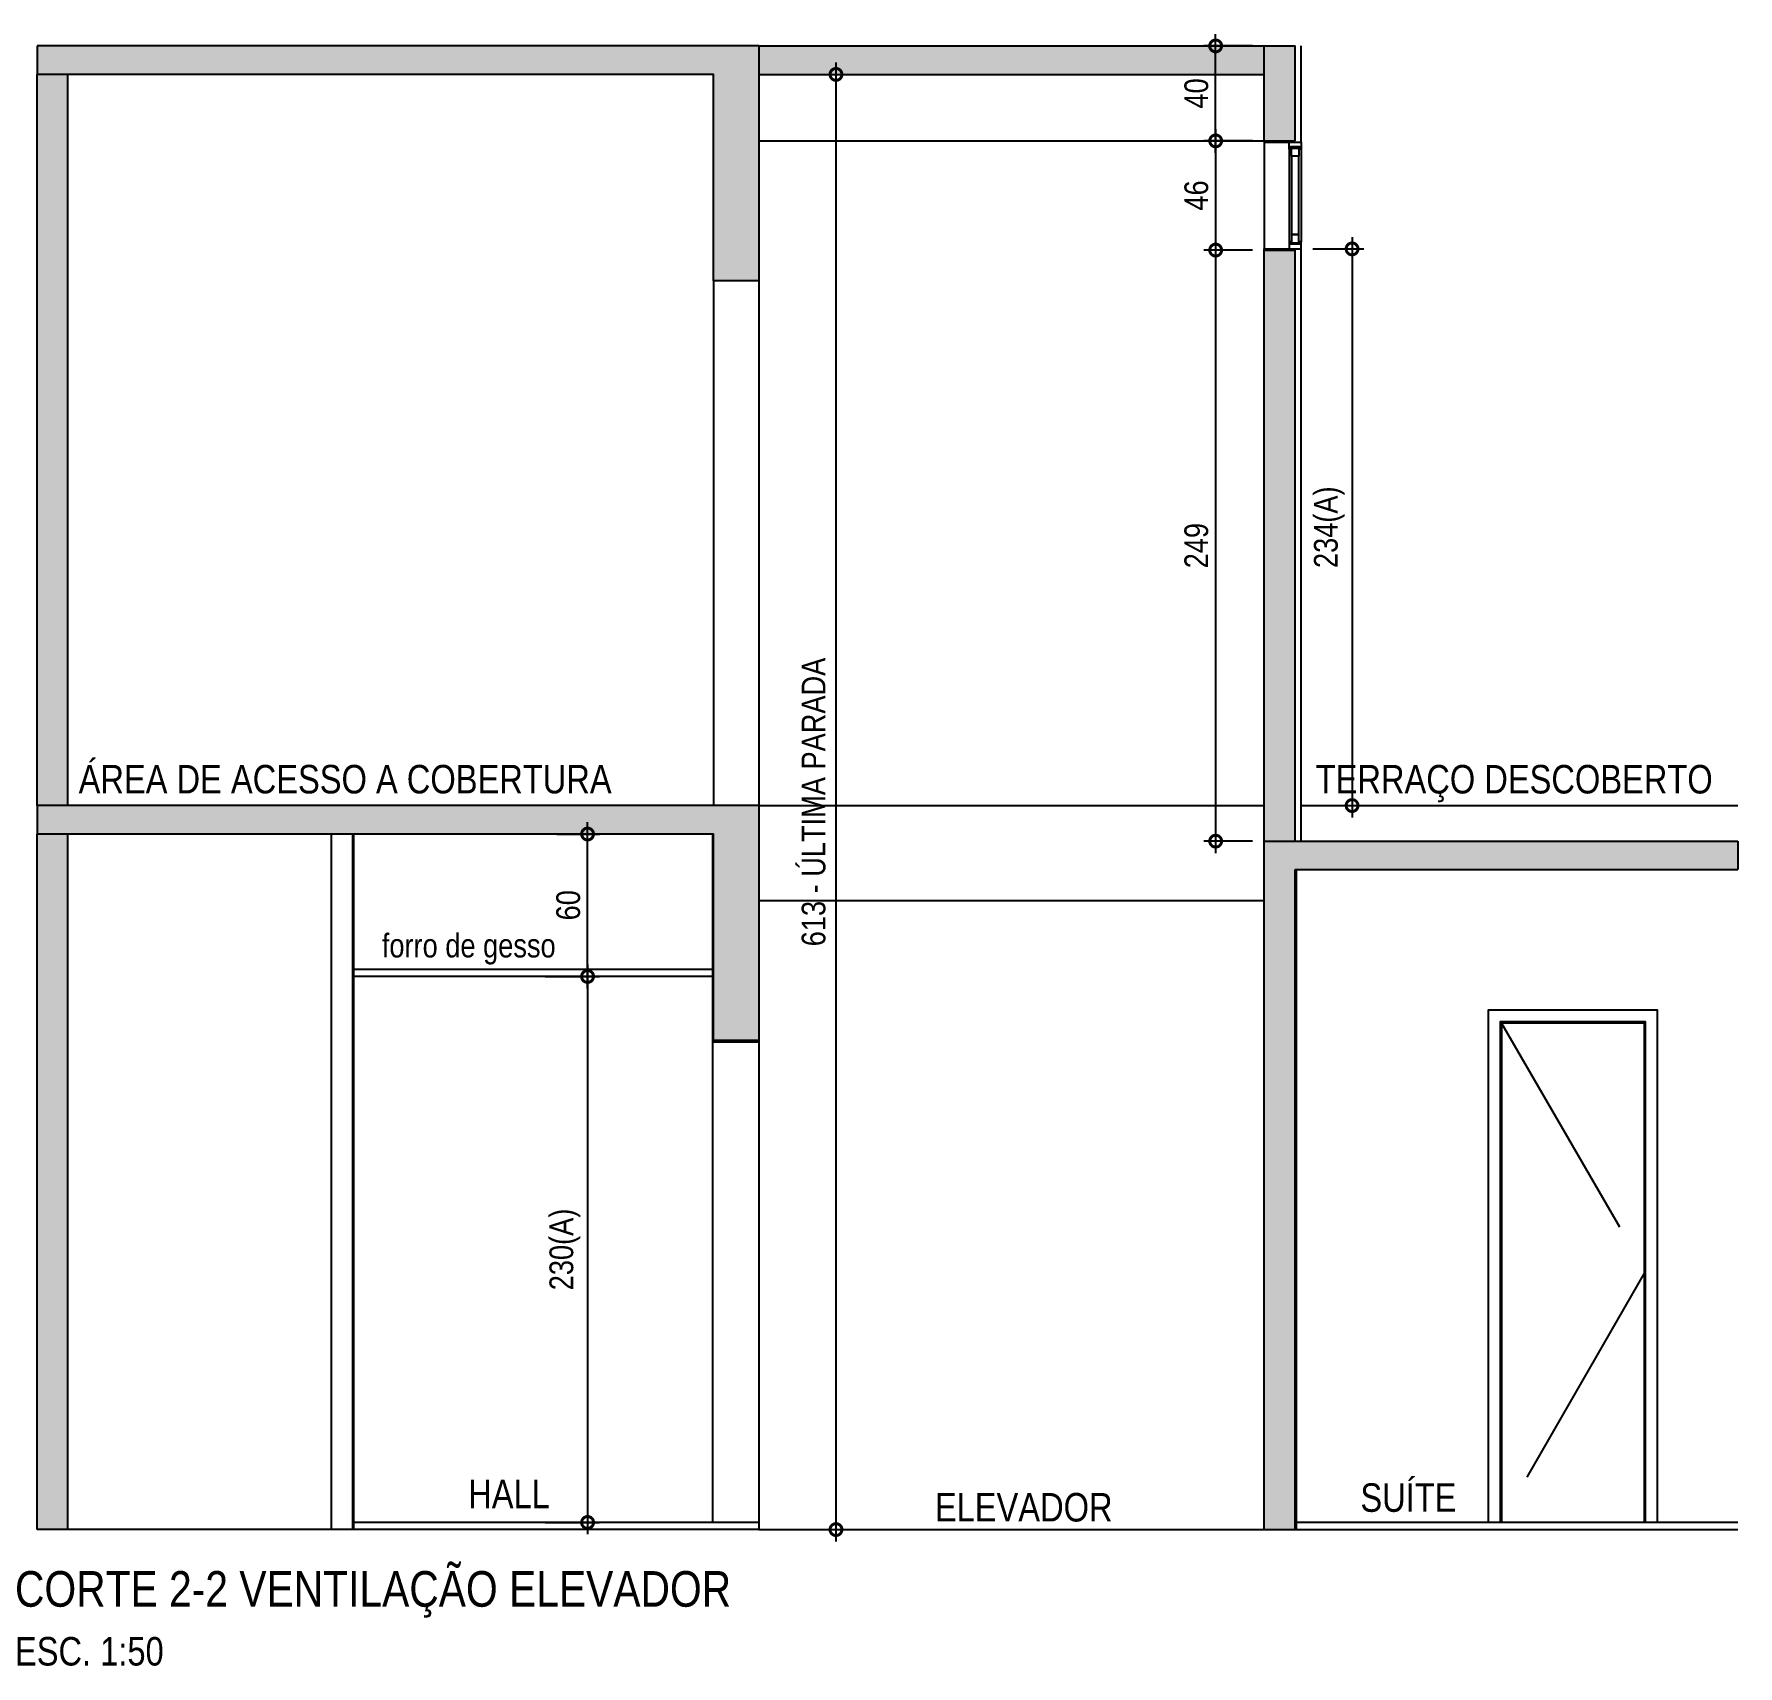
# Model space of a CAD drawing. Header units: metres. Extents: x -40 to 570, y -25 to 184.
# Drawn here: x -5.18 to 2, y -20.87 to -14 of the extents above; entities that cross this region are included whole.
import ezdxf
from ezdxf.enums import TextEntityAlignment as Align

# ---------------------------------------------------------------- set-up
doc = ezdxf.new("R2010")
doc.units = ezdxf.units.M
doc.linetypes.add('DASHEDX2', pattern=[1.5, 1, -0.5])
for name, color, linetype in [('ARQ-ALV ACAB', 4, 'Continuous'), ('ARQ-ALV OSSO', 5, 'Continuous'), ('ARQ-AUX', 7, 'Continuous'), ('ARQ-AUX1', 1, 'Continuous'), ('ARQ-CAX', 1, 'Continuous'), ('ARQ-CAX @ 1', 1, 'Continuous'), ('ARQ-DIM', 2, 'Continuous'), ('ARQ-PRJ', 7, 'DASHEDX2'), ('ARQ-TXT', 2, 'Continuous'), ('ES-CORTE', 2, 'Continuous')]:
    doc.layers.add(name, color=color, linetype=linetype)
doc.styles.add('Adesa', font='ARIALN.TTF')
doc.styles.add('M50', font='ARIALN.TTF', dxfattribs={"height": 0.15})
doc.dimstyles.new('ADESA 1-0050', dxfattribs={"dimtxt": 0.1, "dimasz": 0.1, "dimexe": 0.05, "dimexo": 0.05, "dimgap": 0.03, "dimtad": 1, "dimdec": 1, "dimlfac": 100, "dimzin": 12, "dimtxsty": 'Adesa', "dimblk": 'DOTSMALL', "dimcen": 1, "dimdle": 0.05, "dimclrd": 1, "dimclre": 1, "dimclrt": 256, "dimazin": 3, "dimtm": 1e-09, "dimtfac": 1, "dimtdec": 1, "dimtmove": 1, "dimatfit": 0, "dimldrblk": 'DOTSMALL', "dimfxl": 0.8, "dimtvp": 2, "dimtolj": 1, "dimtzin": 0, "dimarcsym": 0})

# ---------------------------------------------------------------- blocks, each defined once
blk = doc.blocks.new('*U663')
at = {"color": 0, "linetype": 'ByBlock', "ltscale": 0.5}
for points in [[(0.02, -0.045), (0.02, -0.045), (0.02, -0.045), (0.02, -0.045), (0.02, -0.045), (0.02, -0.045), (0.02, -0.045), (0.02, -0.045), (0.02, -0.045), (0.03, -0.045), (0.03, -0.05), (0, -0.05), (0, 0), (0.03, 0), (0.03, -0.005), (0.02, -0.005), (0.02, -0.045)], [(0.43, -0.045), (0.43, -0.045), (0.43, -0.045), (0.43, -0.045), (0.43, -0.045), (0.43, -0.045), (0.43, -0.045), (0.43, -0.045), (0.43, -0.045), (0.42, -0.045), (0.42, -0.05), (0.45, -0.05), (0.45, 0), (0.42, 0), (0.42, -0.005), (0.43, -0.005), (0.43, -0.045)], [(0.025, -0.01), (0.06, -0.01), (0.06, -0.04), (0.025, -0.04)], [(0.425, -0.01), (0.39, -0.01), (0.39, -0.04), (0.425, -0.04)]]:
    blk.add_lwpolyline(points, close=True, dxfattribs=at)
at = {"color": 8, "linetype": 'ByBlock', "ltscale": 0.5}
for points in [[(0.42, 0), (0.03, 0)], [(0.42, -0.05), (0.03, -0.05)]]:
    blk.add_lwpolyline(points, dxfattribs=at)
at = {"color": 7, "linetype": 'ByBlock', "ltscale": 0.5}
blk.add_lwpolyline([(0.39, -0.01), (0.39, -0.04), (0.06, -0.04), (0.06, -0.01)], close=True, dxfattribs=at)
blk = doc.blocks.new('*U665')
for points in [[(0, 0), (0, 2.16), (-0.71, 2.16), (-0.71, 0)], [(-0.05, 0), (-0.05, 2.11), (-0.66, 2.11), (-0.66, 0)], [(-0.055, 0), (-0.055, 2.105), (-0.655, 2.105), (-0.655, 0)]]:
    blk.add_lwpolyline(points)
at = {"layer": 'ARQ-PRJ'}
blk.add_lwpolyline([(-0.05, 2.11), (-0.66, 1.0575), (-0.05, 0)], dxfattribs=at)
blk = doc.blocks.new('_DotSmall')
at = {"color": 0, "linetype": 'ByBlock', "const_width": 0.5}
blk.add_lwpolyline([(-0.0625, 0, 1), (0.0625, 0, 1)], format="xyb", close=True, dxfattribs=at)
blk = doc.blocks.new('*D666')
at = {"layer": 'ARQ-DIM', "color": 1, "lineweight": -2, "transparency": 16777216}
for p, q in [((-0.205, -14.8565), (-0.205, -17.4465)), ((-0.05, -14.9065), (-0.255, -14.9065)), ((-0.05, -17.3965), (-0.255, -17.3965))]:
    blk.add_line(p, q, dxfattribs=at)
at = {"layer": 'Defpoints', "color": 0, "transparency": 16777216}
for p in [(0, -14.9065, 0), (-0.205, -17.3965), (0, -17.3965, 0)]:
    blk.add_point(p, dxfattribs=at)
at = {"layer": 'ARQ-DIM', "color": 1, "lineweight": -2, "transparency": 16777216, "xscale": 0.1, "yscale": 0.1, "zscale": 0.1}
for p, rotation in [((-0.205, -14.9065), 90), ((-0.205, -17.3965), 270)]:
    blk.add_blockref('_DotSmall', p, dxfattribs=dict(at, rotation=rotation))
at = {"layer": 'ARQ-DIM', "transparency": 16777216, "insert": (-0.286, -16.1515), "char_height": 0.1, "attachment_point": 5, "rotation": 90, "style": 'Adesa'}
blk.add_mtext('\\A1;249', dxfattribs=at)
blk = doc.blocks.new('*D667')
at = {"layer": 'ARQ-DIM', "color": 1, "lineweight": -2, "transparency": 16777216}
for p, q in [((-0.205, -14.3965), (-0.205, -14.9565)), ((-0.05, -14.4465), (-0.255, -14.4465)), ((-0.05, -14.9065), (-0.255, -14.9065))]:
    blk.add_line(p, q, dxfattribs=at)
at = {"layer": 'Defpoints', "color": 0, "transparency": 16777216}
for p in [(0, -14.4465, 0), (-0.205, -14.9065), (0, -14.9065, 0)]:
    blk.add_point(p, dxfattribs=at)
at = {"layer": 'ARQ-DIM', "color": 1, "lineweight": -2, "transparency": 16777216, "xscale": 0.1, "yscale": 0.1, "zscale": 0.1}
for p, rotation in [((-0.205, -14.4465), 90), ((-0.205, -14.9065), 270)]:
    blk.add_blockref('_DotSmall', p, dxfattribs=dict(at, rotation=rotation))
at = {"layer": 'ARQ-DIM', "transparency": 16777216, "insert": (-0.286, -14.6765), "char_height": 0.1, "attachment_point": 5, "rotation": 90, "style": 'Adesa'}
blk.add_mtext('\\A1;46', dxfattribs=at)
blk = doc.blocks.new('*D668')
at = {"layer": 'ARQ-DIM', "color": 1, "lineweight": -2, "transparency": 16777216}
for p, q in [((-0.05, -14.0465), (-0.255, -14.0465)), ((-0.205, -14.4965), (-0.205, -13.9965)), ((-0.05, -14.4465), (-0.255, -14.4465))]:
    blk.add_line(p, q, dxfattribs=at)
at = {"layer": 'Defpoints', "color": 0, "transparency": 16777216}
for p in [(-0.205, -14.0465), (0, -14.0465, 0), (0, -14.4465, 0)]:
    blk.add_point(p, dxfattribs=at)
at = {"layer": 'ARQ-DIM', "color": 1, "lineweight": -2, "transparency": 16777216, "xscale": 0.1, "yscale": 0.1, "zscale": 0.1}
for p, rotation in [((-0.205, -14.0465), 90), ((-0.205, -14.4465), 270)]:
    blk.add_blockref('_DotSmall', p, dxfattribs=dict(at, rotation=rotation))
at = {"layer": 'ARQ-DIM', "transparency": 16777216, "insert": (-0.286, -14.2465), "char_height": 0.1, "attachment_point": 5, "rotation": 90, "style": 'Adesa'}
blk.add_mtext('\\A1;40', dxfattribs=at)
blk = doc.blocks.new('*D669')
at = {"layer": 'ARQ-DIM', "color": 1, "lineweight": -2, "transparency": 16777216}
for p, q in [((-1.8044, -14.1165), (-1.8044, -20.3465)), ((-2.08, -14.1665), (-1.7544, -14.1665)), ((-2.08, -20.2965), (-1.7544, -20.2965))]:
    blk.add_line(p, q, dxfattribs=at)
at = {"layer": 'Defpoints', "color": 0, "transparency": 16777216}
for p in [(-2.13, -14.1665, 0), (-2.13, -20.2965, 0), (-1.8044, -20.2965)]:
    blk.add_point(p, dxfattribs=at)
at = {"layer": 'ARQ-DIM', "color": 1, "lineweight": -2, "transparency": 16777216, "xscale": 0.1, "yscale": 0.1, "zscale": 0.1}
for p, rotation in [((-1.8044, -14.1665), 90), ((-1.8044, -20.2965), 270)]:
    blk.add_blockref('_DotSmall', p, dxfattribs=dict(at, rotation=rotation))
at = {"layer": 'ARQ-DIM', "transparency": 16777216, "insert": (-1.8982, -17.2315), "char_height": 0.1, "attachment_point": 5, "rotation": 90, "style": 'Adesa'}
blk.add_mtext('\\A1;613 - ÚLTIMA PARADA', dxfattribs=at)
blk = doc.blocks.new('*D670')
at = {"layer": 'ARQ-DIM', "color": 1, "lineweight": -2, "transparency": 16777216}
for p, q in [((0.3697, -14.8515), (0.3697, -17.2965)), ((0.205, -14.9015), (0.4197, -14.9015)), ((0.2, -17.2465), (0.4197, -17.2465))]:
    blk.add_line(p, q, dxfattribs=at)
at = {"layer": 'Defpoints', "color": 0, "transparency": 16777216}
for p in [(0.155, -14.9015, 0), (0.15, -17.2465, 0), (0.3697, -17.2465)]:
    blk.add_point(p, dxfattribs=at)
at = {"layer": 'ARQ-DIM', "color": 1, "lineweight": -2, "transparency": 16777216, "xscale": 0.1, "yscale": 0.1, "zscale": 0.1}
for p, rotation in [((0.3697, -14.9015), 90), ((0.3697, -17.2465), 270)]:
    blk.add_blockref('_DotSmall', p, dxfattribs=dict(at, rotation=rotation))
at = {"layer": 'ARQ-DIM', "transparency": 16777216, "insert": (0.2741, -16.074), "char_height": 0.1, "attachment_point": 5, "rotation": 90, "style": 'Adesa'}
blk.add_mtext('\\A1;234(A)', dxfattribs=at)
blk = doc.blocks.new('*D721')
at = {"layer": 'ARQ-DIM', "color": 1, "lineweight": -2, "transparency": 16777216}
for p, q in [((-2.8508, -17.9165), (-2.8508, -20.3165)), ((-3.0301, -17.9665), (-2.8008, -17.9665)), ((-3.0301, -20.2665), (-2.8008, -20.2665))]:
    blk.add_line(p, q, dxfattribs=at)
at = {"layer": 'Defpoints', "color": 0, "transparency": 16777216}
for p in [(-3.0801, -17.9665, 0), (-3.0801, -20.2665, 0), (-2.8508, -20.2665)]:
    blk.add_point(p, dxfattribs=at)
at = {"layer": 'ARQ-DIM', "color": 1, "lineweight": -2, "transparency": 16777216, "xscale": 0.1, "yscale": 0.1, "zscale": 0.1}
for p, rotation in [((-2.8508, -17.9665), 90), ((-2.8508, -20.2665), 270)]:
    blk.add_blockref('_DotSmall', p, dxfattribs=dict(at, rotation=rotation))
at = {"layer": 'ARQ-DIM', "transparency": 16777216, "insert": (-2.9463, -19.1165), "char_height": 0.1, "attachment_point": 5, "rotation": 90, "style": 'Adesa'}
blk.add_mtext('\\A1;230(A)', dxfattribs=at)
blk = doc.blocks.new('*D722')
at = {"layer": 'ARQ-DIM', "color": 1, "lineweight": -2, "transparency": 16777216}
for p, q in [((-2.9801, -17.3665), (-2.8008, -17.3665)), ((-2.8508, -18.0165), (-2.8508, -17.3165)), ((-2.9801, -17.9665), (-2.8008, -17.9665))]:
    blk.add_line(p, q, dxfattribs=at)
at = {"layer": 'Defpoints', "color": 0, "transparency": 16777216}
for p in [(-3.0301, -17.3665, 0), (-2.8508, -17.3665), (-3.0301, -17.9665)]:
    blk.add_point(p, dxfattribs=at)
at = {"layer": 'ARQ-DIM', "color": 1, "lineweight": -2, "transparency": 16777216, "xscale": 0.1, "yscale": 0.1, "zscale": 0.1}
for p, rotation in [((-2.8508, -17.3665), 90), ((-2.8508, -17.9665), 270)]:
    blk.add_blockref('_DotSmall', p, dxfattribs=dict(at, rotation=rotation))
at = {"layer": 'ARQ-DIM', "transparency": 16777216, "insert": (-2.9318, -17.6665), "char_height": 0.1, "attachment_point": 5, "rotation": 90, "style": 'Adesa'}
blk.add_mtext('\\A1;60', dxfattribs=at)

msp = doc.modelspace()

# ---------------------------------------------------------------- hatches: boundary and pattern name
at = {"layer": 'ARQ-ALV ACAB'}
h = msp.add_hatch(color=8, dxfattribs=at)
h.dxf.hatch_style = 1
h.paths.add_polyline_path([(0, -14.1665), (0, -14.0465), (-2.13, -14.0465), (-2.13, -14.1665)])
h = msp.add_hatch(color=8, dxfattribs=at)
h.dxf.hatch_style = 1
h.paths.add_polyline_path([(-5.04, -14.1665), (-5.17, -14.1665), (-5.17, -17.2465), (-5.04, -17.2465)])
h = msp.add_hatch(color=8, dxfattribs=at)
h.dxf.hatch_style = 1
h.paths.add_polyline_path([(-5.04, -17.3665), (-5.17, -17.3665), (-5.17, -20.2965), (-5.04, -20.2965)])
at = {"layer": 'ARQ-AUX'}
h = msp.add_hatch(color=8, dxfattribs=at)
h.dxf.hatch_style = 1
h.paths.add_polyline_path([(-2.3202, -14.1665), (-2.3202, -15.0365), (-2.13, -15.0365), (-2.13, -14.0465), (-5.17, -14.0465), (-5.17, -14.1665)])
h = msp.add_hatch(color=8, dxfattribs=at)
h.dxf.hatch_style = 1
h.paths.add_polyline_path([(0, -14.4465), (0.13, -14.4465), (0.13, -14.0465), (0, -14.0465)])
h = msp.add_hatch(color=8, dxfattribs=at)
h.dxf.hatch_style = 1
h.paths.add_polyline_path([(0, -17.3965), (0.13, -17.3965), (0.13, -14.9065), (0, -14.9065)])
h = msp.add_hatch(color=8, dxfattribs=at)
h.dxf.hatch_style = 1
h.paths.add_polyline_path([(-5.17, -17.2465), (-5.17, -17.3665), (-2.3202, -17.3665), (-2.3202, -18.2365), (-2.13, -18.2365), (-2.13, -17.2465)])
h = msp.add_hatch(color=8, dxfattribs=at)
h.dxf.hatch_style = 1
h.paths.add_polyline_path([(0, -17.3965), (0, -20.2965), (0.13, -20.2965), (0.13, -17.5165), (1.9951, -17.5165), (1.9951, -17.3965)])

# ---------------------------------------------------------------- linework, layer by layer
at = {"layer": 'ARQ-ALV ACAB'}
for p, q in [((0.155, -14.4515, 0), (0.155, -14.0465, 0)), ((0.155, -17.3965, 0), (0.155, -14.9015, 0)), ((-3.835, -20.2965, 0), (-3.835, -17.3665, 0)), ((-2.13, -20.2665, 0), (-3.835, -20.2665, 0)), ((1.9951, -20.2665), (0.135, -20.2665))]:
    msp.add_line(p, q, dxfattribs=at)
at = {"layer": 'ARQ-ALV ACAB', "elevation": 0}
for points in [[(0, -14.4465), (0, -14.4515), (0.155, -14.4515)], [(0, -14.9065), (0, -14.9015), (0.155, -14.9015)], [(0.155, -17.2465), (1.9951, -17.2465)], [(-2.3252, -17.3665), (-2.3252, -18.2415), (-2.13, -18.2415)], [(-2.13, -18.2365), (-2.13, -18.2415)], [(-2.13, -20.2665), (-2.13, -20.2965)]]:
    msp.add_lwpolyline(points, dxfattribs=at)
at = {"layer": 'ARQ-ALV ACAB'}
msp.add_lwpolyline([(0.135, -20.2965), (0.135, -17.5165)], dxfattribs=at)
at = {"layer": 'ARQ-ALV OSSO'}
for p, q in [((-3.93, -20.2965), (-3.93, -17.3665)), ((-3.84, -20.2965, 0), (-3.84, -17.3665, 0))]:
    msp.add_line(p, q, dxfattribs=at)
at = {"layer": 'ARQ-ALV OSSO', "elevation": 0}
for points in [[(-2.3202, -15.0365), (-2.3202, -17.2465)], [(-2.13, -15.0365), (-2.13, -17.2465)]]:
    msp.add_lwpolyline(points, dxfattribs=at)
at = {"layer": 'ARQ-AUX', "elevation": 0}
for points in [[(-2.13, -14.4465), (0, -14.4465)], [(0, -14.4515), (0, -14.9015)], [(-2.13, -17.2465), (0, -17.2465)], [(-2.13, -17.6465), (0, -17.6465)], [(-2.13, -20.2965), (0, -20.2965)]]:
    msp.add_lwpolyline(points, dxfattribs=at)
at = {"layer": 'ARQ-AUX1'}
for p, q in [((-2.3252, -17.9365, 0), (-3.835, -17.9365, 0)), ((-2.3252, -17.9665, 0), (-3.835, -17.9665, 0))]:
    msp.add_line(p, q, dxfattribs=at)
at = {"layer": 'ARQ-AUX1', "color": 8, "elevation": 0}
msp.add_lwpolyline([(1.9951, -17.3965), (1.9951, -17.5165)], dxfattribs=at)
at = {"layer": 'ARQ-AUX1', "elevation": 0}
for points in [[(-2.3252, -18.2415), (-2.3252, -20.2665)], [(-2.13, -18.2415), (-2.13, -20.2665)]]:
    msp.add_lwpolyline(points, dxfattribs=at)
at = {"layer": 'ES-CORTE'}
for p, q in [((0, -14.4465, 0), (0, -14.0465, 0)), ((0.13, -14.4465, 0), (0.13, -14.0465, 0)), ((-5.17, -17.2465), (-5.17, -14.1665, 0)), ((-5.04, -17.2465, 0), (-5.04, -14.1665, 0)), ((0, -17.3965, 0), (0, -14.9065, 0)), ((0.13, -17.3965, 0), (0.13, -14.9065, 0)), ((-5.17, -20.2965), (-5.17, -17.3665)), ((-5.04, -20.2965, 0), (-5.04, -17.3665, 0)), ((0, -20.2965, 0), (0, -17.3965, 0)), ((0, -17.3965, 0), (0.13, -17.3965, 0)), ((0.13, -20.2965), (0.13, -17.5165)), ((0, -20.2965, 0), (0.13, -20.2965, 0))]:
    msp.add_line(p, q, dxfattribs=at)
at = {"layer": 'ES-CORTE', "elevation": 0}
for points in [[(-2.13, -14.0465), (-2.13, -15.0365), (-2.3202, -15.0365), (-2.3202, -14.1665), (-5.17, -14.1665)], [(-2.13, -14.0465), (-5.17, -14.0465)], [(-5.17, -14.0465), (-5.17, -14.1665)], [(-2.13, -14.0465), (0, -14.0465)], [(0, -14.0465), (0.13, -14.0465)], [(-2.13, -14.1665), (0, -14.1665)], [(0, -14.4465), (0.13, -14.4465)], [(0, -14.9065), (0.13, -14.9065)], [(-2.13, -17.2465), (-2.13, -18.2365), (-2.3202, -18.2365), (-2.3202, -17.3665), (-5.17, -17.3665)], [(-2.13, -17.2465), (-5.17, -17.2465)], [(0, -17.3965), (1.9951, -17.3965)], [(0, -17.3965), (1.9951, -17.3965)], [(0.13, -17.5165), (1.9951, -17.5165)], [(-2.13, -20.2965), (-5.17, -20.2965)], [(0, -20.2965), (1.9951, -20.2965)]]:
    msp.add_lwpolyline(points, dxfattribs=at)
at = {"layer": 'ES-CORTE'}
msp.add_lwpolyline([(-5.17, -17.2465), (-5.17, -17.3665)], dxfattribs=at)

# ---------------------------------------------------------------- block references
at = {"layer": 'ARQ-CAX', "xscale": -1}
msp.add_blockref('*U665', (0.945, -20.2665), dxfattribs=at)
at = {"layer": 'ARQ-CAX @ 1', "xscale": -1, "rotation": 270}
msp.add_blockref('*U663', (0.155, -14.9015, 0), dxfattribs=at)

# ---------------------------------------------------------------- texts
at = {"layer": 'ARQ-TXT'}
for s, height, style, p in [('ÁREA DE ACESSO A COBERTURA', 0.12, 'M50', (-3.8721, -17.1205, 0.0226)), ('TERRAÇO DESCOBERTO', 0.12, 'Adesa', (1.0527, -17.1531, 0)), ('forro de gesso', 0.1, 'Adesa', (-3.3514, -17.8487, 0)), ('HALL', 0.12, 'Adesa', (-3.1816, -20.1469, 0)), ('SUÍTE', 0.12, 'Adesa', (0.6071, -20.1469, 0)), ('ELEVADOR', 0.12, 'Adesa', (-1.0135, -20.2024, 0))]:
    msp.add_text(s, height=height, dxfattribs=dict(at, style=style)).set_placement(p, align=Align.MIDDLE)
at = {"layer": 'ARQ-TXT', "ltscale": 0.5, "style": 'Adesa'}
for s, height, p in [('CORTE 2-2 VENTILAÇÃO ELEVADOR', 0.15, (-5.2629, -20.6214)), ('ESC. 1:50', 0.12, (-5.2629, -20.8692))]:
    msp.add_text(s, height=height, dxfattribs=at).set_placement(p)

# ---------------------------------------------------------------- dimensions: what is measured, and where the dimension line sits
at = {"layer": 'ARQ-DIM'}
for base, p1, p2, picture, middle in [((-0.205, -14.0465, 0), (0, -14.4465, 0), (0, -14.0465, 0), '*D668', (-0.286, -14.2465, 0)), ((-0.205, -14.9065, 0), (0, -14.4465, 0), (0, -14.9065, 0), '*D667', (-0.286, -14.6765, 0)), ((-0.205, -17.3965), (0, -14.9065, 0), (0, -17.3965, 0), '*D666', (-0.286, -16.1515)), ((-2.8508, -17.3665), (-3.0301, -17.9665), (-3.0301, -17.3665, 0), '*D722', (-2.9318, -17.6665))]:
    dim = msp.add_linear_dim(base=base, p1=p1, p2=p2, angle=90, dimstyle='ADESA 1-0050', dxfattribs=at)
    dim.commit()
    dim.dimension.update_dxf_attribs({"geometry": picture, "text_midpoint": middle})
for base, p1, p2, text, picture, middle in [((-1.8044, -20.2965), (-2.13, -14.1665, 0), (-2.13, -20.2965, 0), '<> - ÚLTIMA PARADA', '*D669', (-1.8982, -17.2315)), ((-2.8508, -20.2665), (-3.0801, -17.9665, 0), (-3.0801, -20.2665, 0), '<>(A)', '*D721', (-2.9463, -19.1165))]:
    dim = msp.add_linear_dim(base=base, p1=p1, p2=p2, angle=90, text=text, dimstyle='ADESA 1-0050', dxfattribs=at)
    dim.commit()
    dim.dimension.update_dxf_attribs({"geometry": picture, "text_midpoint": middle})
dim = msp.add_linear_dim(base=(0.3696992149, -17.2465151543), p1=(0.15495548, -14.9015151543, -0.0000082296), p2=(0.1499554799, -17.2465151543, -0.0000043184), angle=90, text='<>(A)', dimstyle='ADESA 1-0050', override={"dimdec": 0}, dxfattribs=at)
dim.commit()
dim.dimension.update_dxf_attribs({"geometry": '*D670', "text_midpoint": (0.274146691, -16.0740151543)})

doc.saveas('drawing.dxf')
